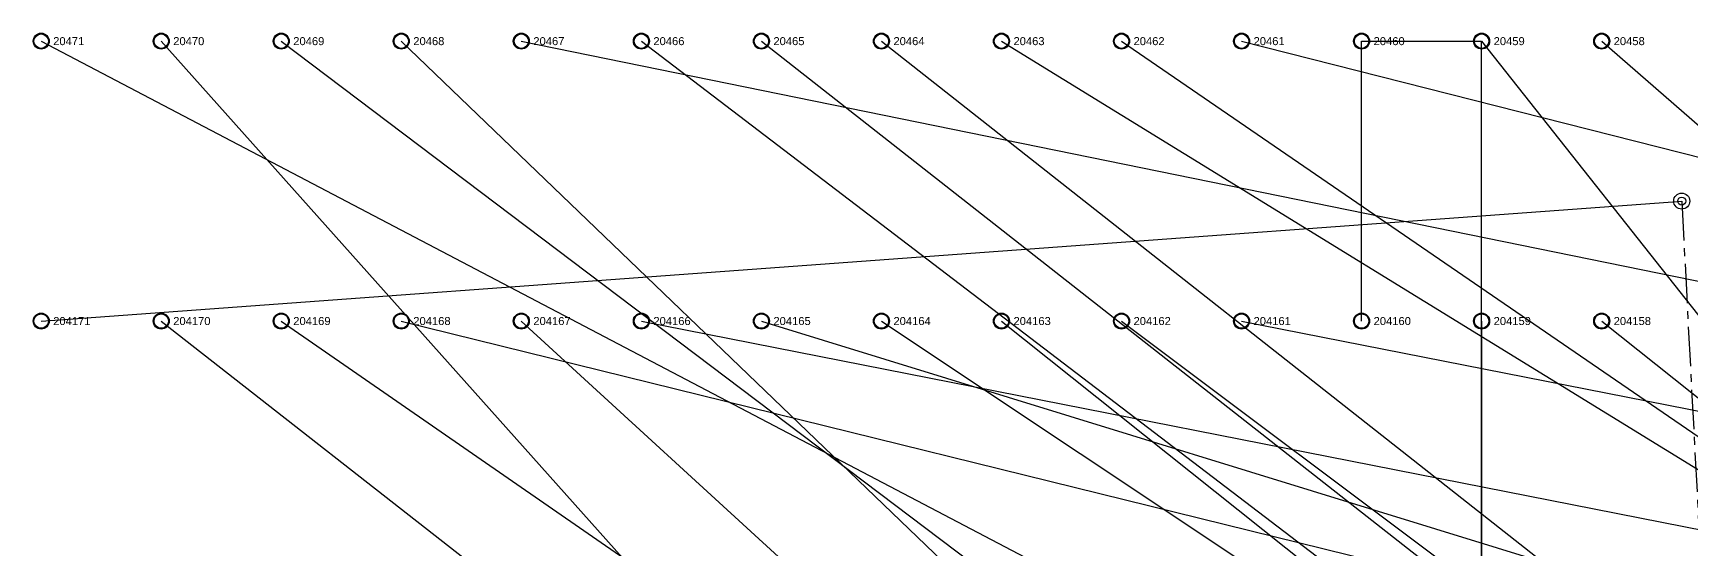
# Model space of a CAD drawing. Extents: x -5 to 376, y -217 to 241.
# Drawn here: x 76.2 to 128.9, y 138.1 to 154.5 of the extents above; entities that cross this region are included whole.
import ezdxf

# ---------------------------------------------------------------- set-up
doc = ezdxf.new("R2010")
doc.units = 0
doc.linetypes.add('CENTER', pattern=[2, 1.25, -0.25, 0.25, -0.25])
for name, color, linetype in [('BOTTOM_TRANSFER', 2, 'CONTINUOUS'), ('BOTTOM_WIRES_BLACK', 250, 'CONTINUOUS'), ('BOTTOM_WIRES_BLUE', 5, 'CONTINUOUS'), ('FIXTURE_INTERFACE_PIN', 4, 'CONTINUOUS'), ('TESTER_INTERFACE_PIN', 144, 'CONTINUOUS'), ('TESTER_INTERFACE_PIN_LABEL', 144, 'CONTINUOUS'), ('TOP_TRANSFER', 2, 'CONTINUOUS'), ('TOP_WIRES_BLUE', 5, 'CENTER')]:
    doc.layers.add(name, color=color, linetype=linetype)
doc.styles.get("Standard").update_dxf_attribs({"font": 'arial.ttf'})

msp = doc.modelspace()

# ---------------------------------------------------------------- linework, layer by layer
at = {"layer": 'BOTTOM_TRANSFER'}
msp.add_circle((128.55194, 149.1615), 0.254, dxfattribs=at)
at = {"layer": 'BOTTOM_WIRES_BLACK'}
for p, q in [((118.39194, 145.3515), (118.39194, 154.2415)), ((118.39194, 154.2415), (122.20194, 154.2415)), ((122.20194, 136.4615), (122.20194, 154.2415)), ((122.20194, 154.2415), (148.87194, 120.46204)), ((122.20194, 145.3515), (122.20194, 136.4615))]:
    msp.add_line(p, q, dxfattribs=at)
at = {"layer": 'BOTTOM_WIRES_BLUE'}
for p, q in [((76.48194, 154.2415), (256.57048, 59.73572)), ((80.29194, 154.2415), (231.70896, -15.47368)), ((84.10194, 154.2415), (223.35998, 48.9966)), ((87.91194, 154.2415), (207.6704, 39.116)), ((91.72194, 154.2415), (284.76194, 114.8715)), ((95.53194, 154.2415), (231.44988, 50.52568)), ((99.34194, 154.2415), (231.44988, 50.52568)), ((103.15194, 154.2415), (288.57194, 8.1915)), ((106.96194, 154.2415), (288.57194, 42.4815)), ((110.77194, 154.2415), (284.76194, 34.8615)), ((114.58194, 154.2415), (284.76194, 111.0615)), ((126.01194, 154.2415), (284.76194, 15.8115)), ((76.48194, 145.3515), (128.55194, 149.1615)), ((80.29194, 145.3515), (199.5297, 51.97602)), ((84.10194, 145.3515), (223.35998, 48.9966)), ((87.91194, 145.3515), (288.57194, 95.8215)), ((91.72194, 145.3515), (207.6704, 39.116)), ((95.53194, 145.3515), (288.57194, 107.2515)), ((99.34194, 145.3515), (284.76194, 88.2015)), ((103.15194, 145.3515), (247.0404, 49.47666)), ((106.96194, 145.3515), (288.57194, 0.5715)), ((110.77194, 145.3515), (288.57194, 12.0015)), ((114.58194, 145.3515), (288.57194, 111.0615)), ((126.01194, 145.3515), (288.57194, 15.8115))]:
    msp.add_line(p, q, dxfattribs=at)
at = {"layer": 'FIXTURE_INTERFACE_PIN'}
for centre in [(76.48194, 154.2415), (80.29194, 154.2415), (84.10194, 154.2415), (87.91194, 154.2415), (91.72194, 154.2415), (95.53194, 154.2415), (99.34194, 154.2415), (103.15194, 154.2415), (106.96194, 154.2415), (110.77194, 154.2415), (114.58194, 154.2415), (118.39194, 154.2415), (122.20194, 154.2415), (126.01194, 154.2415), (76.48194, 145.3515), (80.29194, 145.3515), (84.10194, 145.3515), (87.91194, 145.3515), (91.72194, 145.3515), (95.53194, 145.3515), (99.34194, 145.3515), (103.15194, 145.3515), (106.96194, 145.3515), (110.77194, 145.3515), (114.58194, 145.3515), (118.39194, 145.3515), (122.20194, 145.3515), (126.01194, 145.3515)]:
    msp.add_circle(centre, 0.254, dxfattribs=at)
at = {"layer": 'TESTER_INTERFACE_PIN'}
for centre in [(76.48194, 154.2415), (80.29194, 154.2415), (84.10194, 154.2415), (87.91194, 154.2415), (91.72194, 154.2415), (95.53194, 154.2415), (99.34194, 154.2415), (103.15194, 154.2415), (106.96194, 154.2415), (110.77194, 154.2415), (114.58194, 154.2415), (118.39194, 154.2415), (122.20194, 154.2415), (126.01194, 154.2415), (76.48194, 145.3515), (80.29194, 145.3515), (84.10194, 145.3515), (87.91194, 145.3515), (91.72194, 145.3515), (95.53194, 145.3515), (99.34194, 145.3515), (103.15194, 145.3515), (106.96194, 145.3515), (110.77194, 145.3515), (114.58194, 145.3515), (118.39194, 145.3515), (122.20194, 145.3515), (126.01194, 145.3515)]:
    msp.add_circle(centre, 0.2286, dxfattribs=at)
at = {"layer": 'TOP_TRANSFER'}
msp.add_circle((128.55194, 149.1615), 0.127, dxfattribs=at)
at = {"layer": 'TOP_WIRES_BLUE'}
msp.add_line((128.55194, 149.1615), (129.6289, 128.68148), dxfattribs=at)

# ---------------------------------------------------------------- texts
at = {"layer": 'TESTER_INTERFACE_PIN_LABEL'}
for s, p in [('20471', (76.86294, 154.1145)), ('20470', (80.67294, 154.1145)), ('20469', (84.48294, 154.1145)), ('20468', (88.29294, 154.1145)), ('20467', (92.10294, 154.1145)), ('20466', (95.91294, 154.1145)), ('20465', (99.72294, 154.1145)), ('20464', (103.53294, 154.1145)), ('20463', (107.34294, 154.1145)), ('20462', (111.15294, 154.1145)), ('20461', (114.96294, 154.1145)), ('20460', (118.77294, 154.1145)), ('20459', (122.58294, 154.1145)), ('20458', (126.39294, 154.1145)), ('204171', (76.86294, 145.2245)), ('204170', (80.67294, 145.2245)), ('204169', (84.48294, 145.2245)), ('204168', (88.29294, 145.2245)), ('204167', (92.10294, 145.2245)), ('204166', (95.91294, 145.2245)), ('204165', (99.72294, 145.2245)), ('204164', (103.53294, 145.2245)), ('204163', (107.34294, 145.2245)), ('204162', (111.15294, 145.2245)), ('204161', (114.96294, 145.2245)), ('204160', (118.77294, 145.2245)), ('204159', (122.58294, 145.2245)), ('204158', (126.39294, 145.2245))]:
    msp.add_text(s, height=0.254, dxfattribs=at).set_placement(p)

doc.saveas('drawing.dxf')
